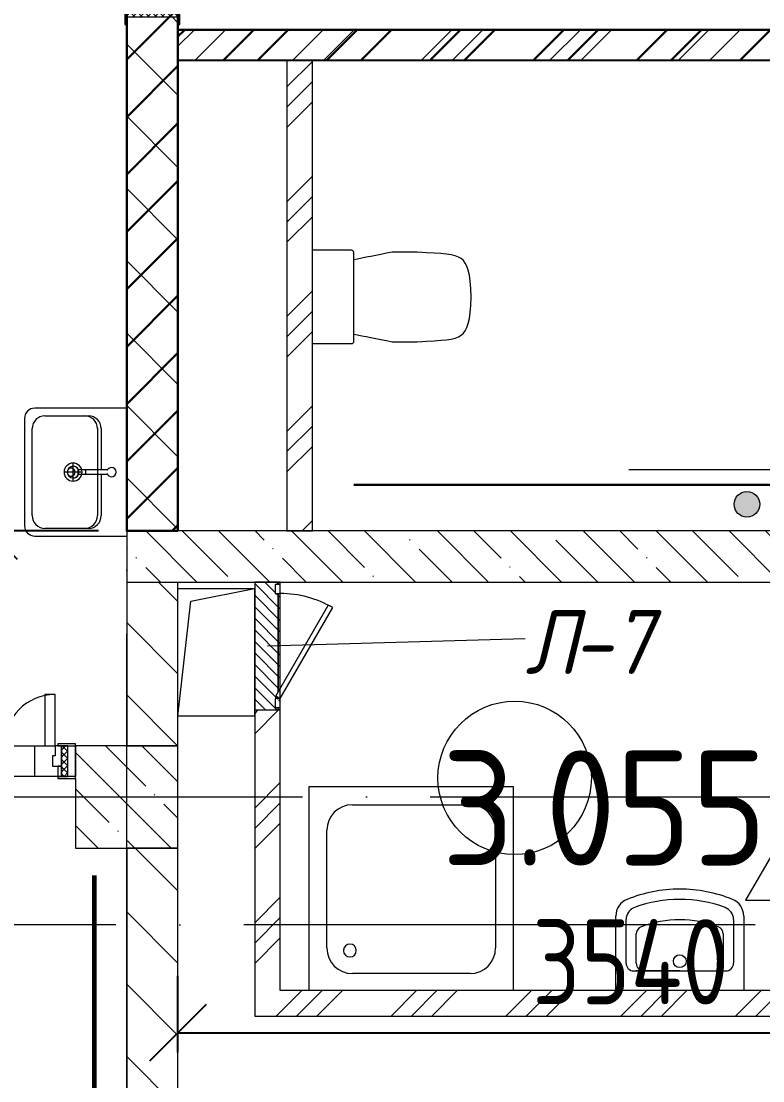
# Model space of a CAD drawing. Header units: millimetres. Extents: x -592259 to 288321, y -552984 to 293768.
# Drawn here: x 164140 to 167040, y -237041 to -232898 of the extents above; entities that cross this region are included whole.
import ezdxf

# ---------------------------------------------------------------- set-up
doc = ezdxf.new("R2010")
doc.units = ezdxf.units.MM
doc.linetypes.add('ADSK_Линия сетки', pattern=[2500, 2000, -250, 0, -250])
doc.layers.get('Defpoints').update_dxf_attribs({"color": 250})
for name, color, linetype, lineweight in [('0.1) Блок 4 вып', 6, 'Continuous', 30), ('0.2) Кирпич', 30, 'Continuous', 30), ('4.2) ЖБ', 6, 'Continuous', 30), ('4.2) Штук 4 вып', 6, 'Continuous', 60), ('A-AREA-____-IDEN', 250, 'Continuous', 9), ('A-DETL-GENF-OTLN', 250, 'Continuous', 5), ('A-DOOR-____-IDEN', 250, 'Continuous', 9), ('A-DOOR-____-MCUT', 250, 'Continuous', 5), ('A-DOOR-____-OTLN', 250, 'Continuous', 5), ('A-DOOR-FRAM-MCUT', 250, 'Continuous', 5), ('A-DOOR-FRAM-OTLN', 250, 'Continuous', 5), ('A-FLOR-____-IDEN', 250, 'Continuous', 9), ('A-FLOR-____-OTLN', 250, 'Continuous', 9), ('A-GENM-____-MCUT', 250, 'Continuous', 25), ('A-GENM-____-OTLN', 250, 'Continuous', 9), ('A-GLAZ-____-OTLN', 250, 'Continuous', 5), ('A-WALL-____-MCUT', 250, 'Continuous', 13), ('A-WALL-____-PATT', 250, 'Continuous', 13), ('G-____-____-TEXT', 250, 'Continuous', 9), ('I-WALL-____-OTLN', 250, 'Continuous', 9), ('P-SANR-FIXT-OTLN', 250, 'Continuous', 9), ('S-COLS-____-MCUT', 250, 'Continuous', 25), ('S-COLS-____-OTLN', 250, 'Continuous', 9), ('S-GRID-____-OTLN', 250, 'Continuous', 9)]:
    doc.layers.add(name, color=color, linetype=linetype, lineweight=lineweight)
doc.styles.add('ISOCPEUR_1', font='isocpeur.ttf', dxfattribs={"width": 0.9, "height": 250})
doc.styles.add('ISOCPEUR_I', font='isocpeui.ttf', dxfattribs={"width": 0.9, "height": 12.5})
doc.styles.get("Standard").update_dxf_attribs({"font": 'ГОСТ тип А.ttf'})
doc.dimstyles.new('А3', dxfattribs={"dimtxt": 333, "dimasz": 222, "dimexe": 222, "dimexo": 111, "dimgap": 111, "dimtad": 1, "dimtoh": 1, "dimdec": 0, "dimrnd": 0.0015, "dimzin": 0, "dimdsep": 46, "dimtxsty": 'Standard', "dimblk": 'OBLIQUE', "dimcen": 0, "dimclrd": 7, "dimclre": 7, "dimclrt": 7, "dimadec": 0, "dimazin": 0, "dimtfac": 1, "dimtdec": 0, "dimtofl": 0, "dimtmove": 0, "dimatfit": 3, "dimfxl": 1, "dimtolj": 1, "dimtzin": 0, "dimarcsym": 0})
pattern_1 = [(45, (28052.9, -258555.93), (-251.4472, 251.4472), []), (45, (28052.9, -258174.93), (-251.4472, 251.4472), [])]
pattern_2 = [(45, (28052.9, -258555.93), (-224.5064, 224.5064), []), (45, (28132.28, -258555.93), (0, 449.0128), []), (45, (27973.53, -258555.93), (0, 449.0128), [])]
pattern_3 = [(135, (28052.9, -258555.93), (-142.5612, -142.5612), []), (135, (28195.47, -258555.93), (-142.5612, -142.5612), [252.016, -50.403, 3.353, -47.05])]

# ---------------------------------------------------------------- blocks, each defined once
blk = doc.blocks.new('Дверь_СКБ_2Ст_Внутренняя1 - Н_ВВ-10_3_2200x2600h_Фрамуга сверху 2-42980832-АР1_Маркировочный план 3 этажа секция 2_3')
at = {"layer": 'A-DOOR-____-OTLN'}
h = blk.add_hatch(dxfattribs=at)
h.set_pattern_fill('FP_12', color=256, style=0, pattern_type=2)
h.set_pattern_definition([(135, (1201.41, 164.685), (-14.1421, -14.1421), []), (225, (1201.41, 164.685), (14.1421, -14.1421), [])])
h.paths.add_polyline_path([(1112.5, 20), (1112.5, 100), (1087.5, 100), (1087.5, -100), (1112.5, -100), (1112.5, -20)])
at = {"layer": 'A-DOOR-FRAM-OTLN'}
h = blk.add_hatch(dxfattribs=at)
h.set_pattern_fill('FP_13', color=256, style=0, pattern_type=2)
h.set_pattern_definition([(45, (-921.384, 164.685), (-14.1421, 14.1421), []), (135, (-921.384, 164.685), (-14.1421, -14.1421), [])])
h.paths.add_polyline_path([(-1062.5, -20), (-1062.5, 100), (-1087.5, 100), (-1087.5, -100), (-1062.5, -100)])
at = {"layer": 'A-DOOR-____-MCUT'}
for p, q in [((-937.5, 1050), (-937.5, 100)), ((-897.5, 1050), (-937.5, 1050)), ((-897.5, 100), (-897.5, 1050)), ((962.5, 1050), (922.5, 1050)), ((922.5, 1050), (922.5, 100)), ((962.5, 100), (962.5, 1050)), ((-937.5, 100), (-897.5, 100)), ((922.5, 100), (962.5, 100))]:
    blk.add_line(p, q, dxfattribs=at)
at = {"layer": 'A-DOOR-____-OTLN'}
for centre, start, end in [((-937.5, 100), 0, 90), ((962.5, 100), 90, 180)]:
    blk.add_arc(centre, 950, start, end, dxfattribs=at)
at = {"layer": 'A-DOOR-FRAM-MCUT'}
for p, q in [((-1047.5, 108), (-1117.5, 108)), ((-1117.5, 108), (-1117.5, 100)), ((-1117.5, 100), (-1047.5, 100)), ((-1062.5, 100), (-1087.5, 100)), ((-1087.5, 100), (-1087.5, -100)), ((-937.5, 100), (-1062.5, 100)), ((-1062.5, 100), (-1062.5, 20)), ((-1062.5, -100), (-1062.5, 100)), ((-1047.5, 100), (-1062.5, 100)), ((-1062.5, 100), (-1062.5, 99)), ((-1062.5, 99), (-1047.5, 99)), ((-1047.5, 100), (-1047.5, 108)), ((-1047.5, 99), (-1047.5, 100)), ((-937.5, 60), (-937.5, 100)), ((962.5, 100), (962.5, 60)), ((1087.5, 100), (962.5, 100)), ((1142.5, 108), (1072.5, 108)), ((1072.5, 108), (1072.5, 100)), ((1087.5, 100), (1072.5, 100)), ((1072.5, 100), (1072.5, 99)), ((1072.5, 100), (1142.5, 100)), ((1072.5, 99), (1087.5, 99)), ((1087.5, 20), (1087.5, 100)), ((1112.5, 100), (1087.5, 100)), ((1087.5, 100), (1087.5, -100)), ((1087.5, 99), (1087.5, 100)), ((1112.5, -100), (1112.5, 100)), ((1142.5, 100), (1142.5, 108)), ((-927.5, 60), (-937.5, 60)), ((-927.5, 20), (-927.5, 60)), ((962.5, 60), (952.5, 60)), ((952.5, 60), (952.5, 20)), ((-1062.5, 20), (-927.5, 20)), ((-1047.5, 20), (-1062.5, 20)), ((-1062.5, 20), (-1062.5, -100)), ((-1047.5, -100), (-1047.5, 20)), ((952.5, 20), (1087.5, 20)), ((1087.5, 20), (1072.5, 20)), ((1072.5, 20), (1072.5, -100)), ((1087.5, -100), (1087.5, 20)), ((-1047.5, -100), (-1117.5, -100)), ((-1117.5, -100), (-1117.5, -108)), ((-1117.5, -108), (-1047.5, -108)), ((-1087.5, -100), (-1062.5, -100)), ((-1062.5, -100), (-1047.5, -100)), ((-1047.5, -108), (-1047.5, -100)), ((1072.5, -100), (1087.5, -100)), ((1142.5, -100), (1072.5, -100)), ((1072.5, -100), (1072.5, -108)), ((1072.5, -108), (1142.5, -108)), ((1087.5, -100), (1112.5, -100)), ((1142.5, -108), (1142.5, -100))]:
    blk.add_line(p, q, dxfattribs=at)
blk = doc.blocks.new('SND_Aquanet_Душевой поддон_HX108_Квадратный_С опорами_Сантехкомплект__$ - 800х800-18975619-АР1_Маркировочный план 3 этажа секция 2_3')
at = {"layer": 'P-SANR-FIXT-OTLN', "lineweight": 5}
for p, q in [((400, 400), (-396.7, 400)), ((400, -400), (400, 400)), ((-230, 330), (230, 330)), ((-330, -230), (-330, 230)), ((330, 230), (330, -230)), ((230, -330), (-230, -330)), ((-396.7, -400), (400, -400))]:
    blk.add_line(p, q, dxfattribs=at)
for centre, radius, start, end in [((-230, 230), 100, 90, 180), ((230, 230), 100, 0, 90), ((-240, 240), 25, 90, 270), ((-240, 240), 25, 270, 90), ((-230, -230), 100, 180, 270), ((230, -230), 100, 270, 0)]:
    blk.add_arc(centre, radius, start, end, dxfattribs=at)
blk = doc.blocks.new('SND_2D_Раковина - 500x400-25980301-АР1_Маркировочный план 3 этажа секция 2_3')
at = {"layer": 'P-SANR-FIXT-OTLN', "lineweight": 5}
for p, q in [((-250, -176.7), (-250, 114.9)), ((-250, -176.7), (-250, 114.9)), ((-250, -176.7), (-250, 114.9)), ((-210, -70), (-210, 101.2)), ((210, 101.2), (210, -70)), ((250, 114.9), (250, -176.7)), ((250, 114.9), (250, -176.7)), ((250, 114.9), (250, -176.7)), ((-170, -70), (-170, 44.6)), ((170, 44.6), (170, -70)), ((-180, -100), (-160, -100)), ((0, -100), (-170, -100)), ((-140, -100), (140, -100)), ((140, -100), (180, -100))]:
    blk.add_line(p, q, dxfattribs=at)
blk.add_circle((0, -61.8), 25, dxfattribs=at)
for centre, radius, start, end in [((0, -328.6), 548.6, 90, 112.0913), ((0, -328.6), 548.6, 90, 112.0913), ((0, -328.6), 548.6, 90, 112.0913), ((0, -328.6), 548.6, 67.9087, 90), ((0, -328.6), 548.6, 67.9087, 90), ((0, -328.6), 548.6, 67.9087, 90), ((-180, 114.9), 70, 112.0913, 180), ((-180, 114.9), 70, 112.0913, 180), ((-180, 114.9), 70, 112.0913, 180), ((0, -328.6), 508.6, 90, 110.4185), ((0, -328.6), 508.6, 69.5815, 90), ((180, 114.9), 70, 0, 67.9087), ((180, 114.9), 70, 0, 67.9087), ((180, 114.9), 70, 0, 67.9087), ((-160, 101.2), 50, 110.4185, 180), ((160, 101.2), 50, 360, 69.5815), ((0, -328.6), 428.6, 90, 110.5616), ((0, -328.6), 428.6, 69.4384, 90), ((-140, 44.6), 30, 110.5616, 180), ((140, 44.6), 30, 0, 69.4384), ((-180, -70), 30, 180, 270), ((-140, -70), 30, 180, 270), ((140, -70), 30, 270, 0), ((180, -70), 30, 270, 0)]:
    blk.add_arc(centre, radius, start, end, dxfattribs=at)
blk = doc.blocks.new('SND_Унитаз_Santek_HEO - Santek HEO_ 365х635х785_ выпуск-прямой_ PN4_5_ Х-резьба НР DN15_ К-гл_кон_ П DN100-V31-АР1_Маркировочный план 3 этажа секция 2_3')
at = {"layer": 'P-SANR-FIXT-OTLN', "lineweight": 5}
for p, q in [((-182.5, -14), (-182.5, -165.8)), ((182.5, -165.8), (182.5, -14)), ((-172.5, -175.8), (172.5, -175.8)), ((-175, -325.6), (-175, -423.4)), ((175, -423.4), (175, -325.6))]:
    blk.add_line(p, q, dxfattribs=at)
for centre, start, end in [((-172.5, -165.8), 180, 270), ((-172.5, -165.8), 180, 255), ((172.5, -165.8), 270, 360), ((172.5, -165.8), 285, 360)]:
    blk.add_arc(centre, 10, start, end, dxfattribs=at)
for points in [[(-145, -174.9), (-153.6, -214.5), (-163, -263.9), (-175, -325.6)], [(175, -325.6), (163, -263.9), (153.6, -214.5), (145, -174.9)]]:
    blk.add_open_spline(points, degree=3, dxfattribs=at)
for points, knots in [([(-175, -423.4), (-169.2, -526.5), (-168.1, -609.5), (-96, -631.3), (0, -634.5)], [0, 0, 0, 0, 0.2757876, 0.5440111, 0.5440111, 0.5440111, 0.5440111]), ([(0, -634.5), (96, -631.3), (168.1, -609.5), (169.2, -526.5), (175, -423.4)], [0, 0, 0, 0, 0.2682234, 0.5440111, 0.5440111, 0.5440111, 0.5440111])]:
    blk.add_open_spline(points, degree=3, knots=knots, dxfattribs=at)
blk = doc.blocks.new('Дверь_СКБ_2Ст_Внутренняя - Д-36п_Д_Дв_1200x2100_Тех_ пом_ 2-42620641-АР1_Маркировочный план 3 этажа секция 2_3')
at = {"layer": 'A-DOOR-____-OTLN'}
h = blk.add_hatch(dxfattribs=at)
h.set_pattern_fill('FP_44', color=256, style=0, pattern_type=2)
h.set_pattern_definition([(135, (1701.41, 124.685), (-14.14214, -14.14214), []), (225, (1701.41, 124.685), (14.14214, -14.14214), [])])
h.paths.add_polyline_path([(612.5, -60), (612.5, 60), (587.5, 60), (587.5, -60)])
at = {"layer": 'A-DOOR-FRAM-OTLN'}
h = blk.add_hatch(dxfattribs=at)
h.set_pattern_fill('FP_45', color=256, style=0, pattern_type=2)
h.set_pattern_definition([(45, (-421.384, 124.685), (-14.1421, 14.1421), []), (135, (-421.384, 124.685), (-14.1421, -14.1421), [])])
h.paths.add_polyline_path([(-587.5, -60), (-562.5, -60), (-562.5, 60), (-587.5, 60), (-587.5, -56.6)])
at = {"layer": 'A-DOOR-____-MCUT'}
for p, q in [((-537.5, 960), (-537.5, 60)), ((-497.5, 960), (-537.5, 960)), ((-497.5, 60), (-497.5, 960)), ((562.5, 260), (522.5, 260)), ((522.5, 260), (522.5, 60)), ((562.5, 60), (562.5, 260)), ((-537.5, 60), (-497.5, 60)), ((522.5, 60), (562.5, 60))]:
    blk.add_line(p, q, dxfattribs=at)
at = {"layer": 'A-DOOR-____-OTLN'}
for centre, radius, start, end in [((-537.5, 60), 900, 0, 90), ((562.5, 60), 200, 90, 180)]:
    blk.add_arc(centre, radius, start, end, dxfattribs=at)
at = {"layer": 'A-DOOR-FRAM-MCUT'}
for p, q in [((-547.5, 68), (-617.5, 68)), ((-617.5, 68), (-617.5, 60)), ((-617.5, 60), (-547.5, 60)), ((-562.5, 60), (-587.5, 60)), ((-587.5, 60), (-587.5, -60)), ((-537.5, 60), (-562.5, 60)), ((-562.5, 60), (-562.5, -20)), ((-562.5, -60), (-562.5, 60)), ((-547.5, 60), (-562.5, 60)), ((-562.5, 60), (-562.5, 59)), ((-562.5, 59), (-547.5, 59)), ((-547.5, 60), (-547.5, 68)), ((-547.5, 59), (-547.5, 60)), ((-537.5, 20), (-537.5, 60)), ((562.5, 60), (562.5, 20)), ((587.5, 60), (562.5, 60)), ((642.5, 68), (572.5, 68)), ((572.5, 68), (572.5, 60)), ((587.5, 60), (572.5, 60)), ((572.5, 60), (572.5, 59)), ((572.5, 60), (642.5, 60)), ((572.5, 59), (587.5, 59)), ((587.5, -20), (587.5, 60)), ((612.5, 60), (587.5, 60)), ((587.5, 60), (587.5, -60)), ((587.5, 59), (587.5, 60)), ((612.5, -60), (612.5, 60)), ((642.5, 60), (642.5, 68)), ((-527.5, 20), (-537.5, 20)), ((-527.5, -20), (-527.5, 20)), ((562.5, 20), (552.5, 20)), ((552.5, 20), (552.5, -20)), ((-562.5, -20), (-527.5, -20)), ((-547.5, -20), (-562.5, -20)), ((-562.5, -20), (-562.5, -60)), ((-547.5, -60), (-547.5, -20)), ((552.5, -20), (587.5, -20)), ((587.5, -20), (572.5, -20)), ((572.5, -20), (572.5, -60)), ((587.5, -60), (587.5, -20)), ((-547.5, -60), (-617.5, -60)), ((-617.5, -60), (-617.5, -68)), ((-617.5, -68), (-547.5, -68)), ((-587.5, -60), (-562.5, -60)), ((-562.5, -60), (-547.5, -60)), ((-547.5, -68), (-547.5, -60)), ((572.5, -60), (587.5, -60)), ((642.5, -60), (572.5, -60)), ((572.5, -60), (572.5, -68)), ((572.5, -68), (642.5, -68)), ((587.5, -60), (612.5, -60)), ((642.5, -68), (642.5, -60))]:
    blk.add_line(p, q, dxfattribs=at)
blk = doc.blocks.new('Раковина_АИ_3D_Рен_МГН_Santek Neo 50 - Раковина 500x400x170-V68-АР1_Маркировочный план 3 этажа секция 2_3')
at = {"layer": 'P-SANR-FIXT-OTLN', "lineweight": 5}
for p, q in [((-250, 25), (-250, -335)), ((250, -335), (250, 25)), ((-170, -75), (-10, -75)), ((-10, -167), (-10, -49.9)), ((10, -50), (10, -167)), ((10, -75), (170, -75)), ((-170, -89.7), (170, -89.7)), ((-220, -295), (-220, -125)), ((-220, -295), (-220, -139.7)), ((-5.9, -137), (-7, -137)), ((-7, -137), (-7, -137)), ((-5.9, -137), (5.9, -137)), ((0, -150), (0, -220)), ((7, -137), (5.9, -137)), ((7, -137), (7, -137)), ((220, -125), (220, -295)), ((220, -139.7), (220, -295)), ((35, -185), (-35, -185)), ((-10, -167), (10, -167)), ((170, -345), (-170, -345)), ((170, -345), (-170, -345)), ((-210, -375), (210, -375))]:
    blk.add_line(p, q, dxfattribs=at)
for centre, radius, start, end in [((0, -35), 18, 360, 180), ((0, -35), 18, 180, 250.809), ((0, -35), 18, 289.191, 360), ((-170, -125), 50, 90, 180), ((0, -35), 18, 295.1932, 300), ((0, -35), 18, 309.9994, 315), ((0, -35), 18, 324.9997, 330), ((170, -125), 50, 0, 90), ((-170, -139.7), 50, 90, 180), ((170, -139.7), 50, 0, 90), ((0, -185), 35, 0, 180), ((0, -185), 35, 106.6727, 180), ((0, -185), 23, 360, 180), ((0, -185), 23, 115.3299, 180), ((0, -185), 23, 360, 64.6701), ((0, -185), 35, 0, 73.3273), ((0, -185), 35, 180, 0), ((0, -185), 35, 180, 360), ((0, -185), 23, 180, 360), ((0, -185), 23, 180, 360), ((-170, -295), 50, 180, 270), ((-170, -295), 50, 180, 270), ((170, -295), 50, 270, 0), ((170, -295), 50, 270, 0), ((-210, -335), 40, 180, 270), ((210, -335), 40, 270, 0)]:
    blk.add_arc(centre, radius, start, end, dxfattribs=at)
for points in [[(-6.2, -51.9), (-6.1, -51.9), (-6, -52), (-5.9, -52)], [(5.9, -52), (6, -52), (6.1, -51.9), (6.2, -51.9)]]:
    blk.add_open_spline(points, degree=3, dxfattribs=at)
blk = doc.blocks.new('Сифон Orio для МГН - Сифон бутылочный-18345292-АР1_Маркировочный план 3 этажа секция 2_3')
at = {"layer": 'P-SANR-FIXT-OTLN', "lineweight": 5}
for start, end in [(90, 233.7432), (165, 233.7432), (165, 233.7432), (165, 180), (105, 135), (105, 135), (306.2568, 90), (345, 75), (345, 75), (45, 75), (345, 15), (195, 233.7432), (306.2568, 315), (306.2568, 315), (306.2568, 315)]:
    blk.add_arc((0, 0), 16, start, end, dxfattribs=at)
blk = doc.blocks.new('_Wn_-As_OpeningMEP_floor__Rectangular - _Wn_-As_OpeningMEP_floor__Rectangular-39869585-АР1_Маркировочный план 3 этажа секция 2_3')
at = {"layer": 'A-DETL-GENF-OTLN', "lineweight": 5}
for p, q in [((-100, 250), (150, 300)), ((-150, -199.8), (-100, 250))]:
    blk.add_line(p, q, dxfattribs=at)
blk = doc.blocks.new('АР_Люк - ЛРС_ВК_500х400_наружный_NCS S 1000-N-V205-АР1_Маркировочный план 3 этажа секция 2_3')
at = {"layer": 'A-DOOR-____-OTLN'}
h = blk.add_hatch(dxfattribs=at)
h.set_pattern_fill('FP_144', color=256, style=0, pattern_type=2)
h.set_pattern_definition([(45, (125, 0), (-22.6274, 22.6274), [])])
h.paths.add_polyline_path([(375, -50), (375, 50), (330, 50), (320, 32.7), (290, 50), (-80, 50), (-80, 30), (-115, 30), (-115, 50), (-125, 50), (-125, -50), (207.3, -50)])
h.paths.add_polyline_path([(340, 43), (330, 41), (330, 43)])
h.paths.add_polyline_path([(365, 48), (365, 43), (340, 43)])
h.paths.add_polyline_path([(365, 30), (330, 30), (330, 40), (365, 40), (365, 32.7)])
at = {"layer": 'A-DETL-GENF-OTLN', "lineweight": 5}
for p, q in [((375, 50), (-125, 50)), ((-125, 50), (-125, -50)), ((375, -50), (375, 50)), ((-125, -50), (375, -50))]:
    blk.add_line(p, q, dxfattribs=at)
at = {"layer": 'A-DOOR-____-MCUT', "lineweight": 5}
for p, q in [((-25.1, 255), (-35.1, 237.7)), ((330, 50), (-25.1, 255)), ((-35.1, 237.7), (320, 32.7)), ((-80, 50), (-115, 50)), ((-115, 50), (-115, 30)), ((-80, 30), (-80, 50)), ((320, 32.7), (330, 50)), ((365, 50), (330, 50)), ((330, 50), (330, 30)), ((365, 30), (365, 50)), ((-115, 30), (-80, 30)), ((330, 30), (365, 30))]:
    blk.add_line(p, q, dxfattribs=at)
blk.add_arc((330, 50), 410, 150, 180, dxfattribs=at)
at = {"layer": 'A-DOOR-____-OTLN'}
blk.add_line((330, 50), (-25.1, 255), dxfattribs=at)
blk = doc.blocks.new('ASML_АР_Отделка Люка - ВО Отделка люков_Грунтовка 0_Шпатлевка 0_Окраска 0_0-42722003-АР1_Маркировочный план 3 этажа секция 2_3')
at = {"layer": 'A-GENM-____-MCUT', "lineweight": 5}
for p, q in [((-240, 3), (-250, 3)), ((-250, 3), (-250, 0)), ((177.1, 3), (-205, 3)), ((205, 3), (201, 3)), ((250, 3), (240, 3)), ((250, 0), (250, 3)), ((-250, 0), (-240, 0)), ((-205, 0), (182.3, 0)), ((199.2, 0), (205, 0)), ((240, 0), (250, 0))]:
    blk.add_line(p, q, dxfattribs=at)
blk = doc.blocks.new('AAR_СКБ_Марка_Помещения_мал - Номер-28977439-АР1_Маркировочный план 3 этажа секция 2_3')
at = {"layer": 'A-AREA-____-IDEN'}
blk.add_circle((-0.028, 0), 3, dxfattribs=at)
blk = doc.blocks.new('AAR_СКБ_Марка_Перекрытия - Марка пола-17325028-АР1_Маркировочный план 3 этажа секция 2_3')
at = {"layer": 'A-FLOR-____-IDEN'}
for p, q in [((0, 6.932), (-4.002, 0)), ((0, 6.932), (4.002, 0)), ((-4.002, 0), (4.002, 0))]:
    blk.add_line(p, q, dxfattribs=at)
blk = doc.blocks.new('_Oblique')
at = {"color": 0, "linetype": 'ByBlock', "lineweight": -2}
blk.add_line((-0.5, -0.5), (0.5, 0.5), dxfattribs=at)
blk = doc.blocks.new('*D5456')
at = {"color": 7, "lineweight": -2, "transparency": 16777216}
for p, q in [((164752.9, -232820.1), (164752.9, -232320.1)), ((168302.9, -232819.8), (168302.9, -232319.8)), ((164752.9, -232542.1), (168302.9, -232541.8))]:
    blk.add_line(p, q, dxfattribs=at)
at = {"layer": 'Defpoints', "color": 0, "transparency": 16777216}
for p in [(168302.9, -232541.8), (164752.9, -232931.1), (168302.9, -232930.8)]:
    blk.add_point(p, dxfattribs=at)
at = {"color": 7, "lineweight": -2, "transparency": 16777216, "xscale": 222, "yscale": 222, "zscale": 222}
for p, rotation in [((164752.9, -232542.1), 180.0051588255423), ((168302.9, -232541.8), 0.005158825542255155)]:
    blk.add_blockref('_Oblique', p, dxfattribs=dict(at, rotation=rotation))
at = {"color": 7, "transparency": 16777216, "insert": (166527.8, -232264.4), "char_height": 333, "attachment_point": 5, "rotation": 0.0052}
blk.add_mtext('\\A1;3550', dxfattribs=at)
blk = doc.blocks.new('*D5457')
at = {"color": 7, "lineweight": -2, "transparency": 16777216}
for p, q in [((164752.9, -236930.8), (164752.9, -236631.3)), ((168293.1, -236930.6), (168293, -236631.2)), ((164752.9, -236853.3), (168293, -236853.2))]:
    blk.add_line(p, q, dxfattribs=at)
at = {"layer": 'Defpoints', "color": 0, "transparency": 16777216}
for p in [(168293, -236853.2), (164752.9, -237041.8), (168293.1, -237041.6)]:
    blk.add_point(p, dxfattribs=at)
at = {"color": 7, "lineweight": -2, "transparency": 16777216, "xscale": 222, "yscale": 222, "zscale": 222}
for p, rotation in [((164752.9, -236853.3), 180.0025794127736), ((168293, -236853.2), 0.002579412773576604)]:
    blk.add_blockref('_Oblique', p, dxfattribs=dict(at, rotation=rotation))
at = {"color": 7, "transparency": 16777216, "insert": (166523, -236575.8), "char_height": 333, "attachment_point": 5, "rotation": 0.0026}
blk.add_mtext('\\A1;3540', dxfattribs=at)
blk = doc.blocks.new('*D6609')
at = {"layer": '0.1) Блок 4 вып', "color": 7, "lineweight": -2, "transparency": 16777216}
for p, q in [((164441.9, -230430.9), (163791.5, -230430.9)), ((164013.5, -234890.9), (164013.5, -230430.9)), ((164441.9, -234890.9), (163791.5, -234890.9))]:
    blk.add_line(p, q, dxfattribs=at)
at = {"layer": 'Defpoints', "color": 0, "transparency": 16777216}
for p in [(164013.5, -230430.9), (164552.9, -230430.9), (164552.9, -234890.9)]:
    blk.add_point(p, dxfattribs=at)
at = {"layer": '0.1) Блок 4 вып', "color": 7, "lineweight": -2, "transparency": 16777216, "xscale": 222, "yscale": 222, "zscale": 222}
for p, rotation in [((164013.5, -230430.9), 90), ((164013.5, -234890.9), 270)]:
    blk.add_blockref('_Oblique', p, dxfattribs=dict(at, rotation=rotation))
at = {"layer": '0.1) Блок 4 вып', "color": 7, "transparency": 16777216, "insert": (163736, -232660.9), "char_height": 333, "attachment_point": 5, "rotation": 90}
blk.add_mtext('\\A1;4460', dxfattribs=at)

msp = doc.modelspace()

# ---------------------------------------------------------------- hatches: boundary and pattern name
at = {"layer": '0.1) Блок 4 вып'}
h = msp.add_hatch(dxfattribs=at)
h.set_pattern_fill('ANSI31', color=256, scale=50)
h.paths.add_polyline_path([(164752.9057, -234890.9286), (164552.9057, -234890.9286), (164552.9057, -230430.9286), (164752.9057, -230430.9286)])
at = {"layer": '0.2) Кирпич'}
h = msp.add_hatch(dxfattribs=at)
h.set_pattern_fill('ANSI32', color=256, scale=30)
h.set_pattern_definition([(45, (0, 4110.83), (-202.05576, 202.05576), []), (45, (134.7, 4110.83), (-202.05576, 202.05576), [])])
h.paths.add_polyline_path([(164752.9057, -232931.0884), (164752.9057, -233050.929), (168293.0562, -233050.6103), (168293.0562, -232930.7696)])
at = {"layer": 'A-WALL-____-PATT', "lineweight": 15}
h = msp.add_hatch(dxfattribs=at)
h.set_pattern_fill('FP_1', color=256, style=0, pattern_type=2)
h.set_pattern_definition([(135, (28052.9, -258555.93), (-141.42136, -141.42136), [])])
h.paths.add_polyline_path([(164728.2838, -239730.9286), (164752.9057, -239730.9286), (164752.8838, -239530.9292), (164552.9057, -239530.9292), (164552.9057, -239730.9286)])
h.paths.add_polyline_path([(164552.9057, -239130.928), (164752.9056, -239130.928), (164752.8838, -236130.9292), (164552.9057, -236130.9292), (164552.9057, -237713.7219)])
h.paths.add_polyline_path([(164752.9057, -235730.9292), (164752.8838, -235090.9286), (164552.9057, -235090.9286), (164552.9057, -235730.9292), (164752.8838, -235730.9292)])
h.paths.add_polyline_path([(164552.9057, -234890.9286), (164752.9057, -234890.9286), (164752.8838, -232880.9286), (164552.9057, -232880.9286), (164552.9057, -234641.3808)])
h.paths.add_polyline_path([(164728.2838, -230680.9286), (164752.9057, -230680.9286), (164752.8838, -230430.9297), (164552.906, -230430.9286), (164552.9057, -230680.9286), (164632.9057, -230680.9286)])
h = msp.add_hatch(dxfattribs=at)
h.set_pattern_fill('FP_2', color=256, style=0, pattern_type=2)
h.set_pattern_definition(pattern_1)
h.paths.add_polyline_path([(168281.3455, -233050.929), (168302.9057, -233050.929), (168302.9057, -232930.929), (164752.9057, -232930.929), (164752.9057, -233050.929), (168272.8838, -233050.929)])
h = msp.add_hatch(dxfattribs=at)
h.set_pattern_fill('FP_11', color=256, style=0, pattern_type=2)
h.set_pattern_definition(pattern_2)
h.paths.add_polyline_path([(165179.0766, -234890.9286), (165279.0766, -234890.9286), (165279.0766, -233050.929), (165179.0766, -233050.929), (165179.0766, -234664.0515)])
h = msp.add_hatch(dxfattribs=at)
h.set_pattern_fill('FP_19', color=256, style=0, pattern_type=2)
h.set_pattern_definition(pattern_3)
h.paths.add_polyline_path([(166079.8867, -235090.9286), (168302.8838, -235090.9286), (168302.8838, -234890.9286), (164552.8838, -234890.9286), (164552.9057, -235090.9286), (165279.0766, -235090.9286)])
h = msp.add_hatch(dxfattribs=at)
h.set_pattern_fill('FP_11', color=256, style=0, pattern_type=2)
h.set_pattern_definition(pattern_2)
h.paths.add_polyline_path([(165153.0766, -236788.4804), (165153.0766, -235590.9286), (165053.0766, -235590.9286), (165053.0766, -236788.4804)])
h = msp.add_hatch(dxfattribs=at)
h.set_pattern_fill('FP_2', color=256, style=0, pattern_type=2)
h.set_pattern_definition(pattern_1)
h.paths.add_polyline_path([(160967.4549, -235850.9286), (163122.8838, -235850.9286), (163122.8838, -235730.9286), (160752.8838, -235730.9286), (160752.8838, -235850.9286), (160941.2454, -235850.9286)])
h.paths.add_polyline_path([(164352.8838, -235850.9286), (164352.8838, -235730.9292), (164322.8838, -235730.9292), (164322.8838, -235850.9286)])
h = msp.add_hatch(dxfattribs=at)
h.set_pattern_fill('FP_11', color=256, style=0, pattern_type=2)
h.set_pattern_definition(pattern_2)
h.paths.add_polyline_path([(167431.4897, -236788.4804), (168302.8838, -236788.4804), (168302.1469, -236688.4804), (165153.0766, -236688.4804), (165153.0766, -236788.4804), (166079.8867, -236788.4804)])
at = {"layer": 'G-____-____-TEXT'}
h = msp.add_hatch(color=130, dxfattribs=at)
edge = h.paths.add_edge_path()
edge.add_arc((166977.4878, -234786.8795), 50, 0, 360)
at = {"layer": 'S-COLS-____-OTLN', "lineweight": 5}
h = msp.add_hatch(dxfattribs=at)
h.set_pattern_fill('FP_19', color=256, style=0, pattern_type=2)
h.set_pattern_definition(pattern_3)
h.paths.add_polyline_path([(164352.8838, -236130.9292), (164752.8838, -236130.9292), (164752.8838, -235730.9292), (164352.8838, -235730.9292), (164352.8838, -235858.9286)])

# ---------------------------------------------------------------- linework, layer by layer
at = {"layer": '0.1) Блок 4 вып'}
msp.add_lwpolyline([(164752.9057, -234890.9286), (164552.9057, -234890.9286), (164552.9057, -230430.9286), (164752.9057, -230430.9286)], close=True, dxfattribs=at)
at = {"layer": '0.2) Кирпич'}
msp.add_lwpolyline([(164752.9057, -232931.0884), (164752.9057, -233050.929), (168293.0562, -233050.6103), (168293.0562, -232930.7696)], close=True, dxfattribs=at)
at = {"layer": '4.2) ЖБ'}
msp.add_line((168139.0591, -234711.0036), (165440.9515, -234711.0036), dxfattribs=at)
at = {"layer": '4.2) Штук 4 вып'}
msp.add_lwpolyline([(160664.6747, -236269.2225), (160664.6747, -239046.6763), (164426.223, -239046.6763), (164426.223, -236238.6392)], dxfattribs=at)
at = {"layer": 'A-DOOR-____-IDEN'}
msp.add_line((165103.0766, -235340.9286), (166110.7192, -235311.4051), dxfattribs=at)
at = {"layer": 'A-FLOR-____-OTLN', "lineweight": 5}
for p, q in [((166516.0341, -234650.9286), (167285.0766, -234650.9286)), ((164752.9057, -235115.9286), (165052.8838, -235115.9286)), ((165052.8838, -235115.9286), (165052.8838, -235615.9286)), ((165052.8838, -235615.9286), (164752.9057, -235615.9286)), ((163212.8838, -235730.9286), (164232.8838, -235730.9286)), ((164192.9057, -235850.9286), (164192.9057, -235730.9286)), ((164282.8838, -235850.9286), (164192.9057, -235850.9286))]:
    msp.add_line(p, q, dxfattribs=at)
at = {"layer": 'A-WALL-____-MCUT', "color": 7, "lineweight": 15}
for p, q in [((164552.9057, -232910.9286), (164552.9057, -234890.9286)), ((164752.9057, -232930.929), (164752.9057, -232910.9286)), ((168502.9057, -232930.929), (164752.9057, -232930.929)), ((164752.9057, -233050.929), (168302.9057, -233050.929)), ((164752.9057, -234890.9286), (164752.9057, -233050.929)), ((165279.0766, -233050.9286), (165179.0766, -233050.9286)), ((165179.0766, -233050.9286), (165179.0766, -234890.9286)), ((165279.0766, -234890.9286), (165279.0766, -233050.9286)), ((165179.0766, -234890.9286), (165279.0766, -234890.9286)), ((164552.9057, -235090.9286), (164552.9057, -235730.9292)), ((164752.9057, -235730.9292), (164752.9057, -235090.9286)), ((165053.0766, -235090.9286), (165053.0766, -236788.4804)), ((165143.0766, -235090.9286), (165053.0766, -235090.9286)), ((165153.0766, -235090.9286), (165146.0766, -235090.9286)), ((165153.0766, -235100.9286), (165153.0766, -235090.9286)), ((165153.0766, -235505.9286), (165153.0766, -235135.9286)), ((165153.0766, -236688.4804), (165153.0766, -235580.9286)), ((164552.9057, -236130.9292), (164552.9057, -239130.9292)), ((164752.9057, -239130.9292), (164752.9057, -236130.9292)), ((168302.8838, -236688.4804), (165153.0766, -236688.4804)), ((165053.0766, -236788.4804), (168302.8838, -236788.4804))]:
    msp.add_line(p, q, dxfattribs=at)
at = {"layer": 'A-WALL-____-MCUT', "lineweight": 15}
for p, q in [((164752.9057, -232930.929), (164752.9057, -233050.929)), ((164352.8838, -235850.9286), (164352.8838, -235730.9286)), ((164552.9057, -235730.9292), (164752.9057, -235730.9292)), ((164752.9057, -236130.9292), (164552.9057, -236130.9292))]:
    msp.add_line(p, q, dxfattribs=at)
at = {"layer": 'A-WALL-____-MCUT', "color": 250, "lineweight": 15}
for p, q in [((164552.8838, -234890.9286), (164552.8838, -235090.9286)), ((168302.9057, -234890.9286), (164552.8838, -234890.9286)), ((164552.9067, -234890.9286), (164552.9067, -235090.9286)), ((164552.8838, -235090.9286), (165143.0766, -235090.9286)), ((165146.0766, -235090.9286), (168302.9057, -235090.9286))]:
    msp.add_line(p, q, dxfattribs=at)
at = {"layer": 'G-____-____-TEXT', "color": 130}
msp.add_circle((166977.4878, -234786.8795), 50, dxfattribs=at)
at = {"layer": 'I-WALL-____-OTLN', "lineweight": 15}
msp.add_line((164192.9057, -235850.9286), (163242.9057, -235850.9286), dxfattribs=at)
at = {"layer": 'S-COLS-____-MCUT', "lineweight": 5}
for p, q in [((164552.9057, -235730.9292), (164352.8838, -235730.9292)), ((164752.8838, -236130.9292), (164752.8838, -235730.9292)), ((164352.8838, -235858.9286), (164352.8838, -236130.9292)), ((164352.8838, -236130.9292), (164552.9057, -236130.9292))]:
    msp.add_line(p, q, dxfattribs=at)
at = {"layer": 'S-COLS-____-OTLN', "lineweight": 5}
for p, q in [((164352.8838, -235730.9292), (164352.8838, -235850.9286)), ((164752.8838, -235730.9292), (164552.9057, -235730.9292)), ((164552.9057, -236130.9292), (164752.8838, -236130.9292))]:
    msp.add_line(p, q, dxfattribs=at)
at = {"layer": 'S-GRID-____-OTLN', "linetype": 'ADSK_Линия сетки'}
for p, q in [((164552.9057, -262294.7685), (164552.9057, -197353.9241)), ((93236.8325, -235930.9286), (181748.3453, -235930.9286)), ((184510.8783, -236430.9286), (127372.9057, -236430.9286))]:
    msp.add_line(p, q, dxfattribs=at)

# ---------------------------------------------------------------- block references
at = {"layer": 'A-AREA-____-IDEN', "xscale": 99.99999999999993, "yscale": 99.99999999999993, "zscale": 99.99999999999993}
msp.add_blockref('AAR_СКБ_Марка_Помещения_мал - Номер-28977439-АР1_Маркировочный план 3 этажа секция 2_3', (166072.1159, -235856.8527), dxfattribs=at)
at = {"layer": 'A-DOOR-____-OTLN'}
for name, p, rotation in [('Дверь_СКБ_2Ст_Внутренняя1 - Н_ВВ-10_3_2200x2600h_Фрамуга сверху 2-42980832-АР1_Маркировочный план 3 этажа секция 2_3', (164652.9057, -231768.4286), 270), ('АР_Люк - ЛРС_ВК_500х400_наружный_NCS S 1000-N-V205-АР1_Маркировочный план 3 этажа секция 2_3', (165103.0766, -235215.9286), 269.9999999999945)]:
    msp.add_blockref(name, p, dxfattribs=dict(at, rotation=rotation))
msp.add_blockref('Дверь_СКБ_2Ст_Внутренняя - Д-36п_Д_Дв_1200x2100_Тех_ пом_ 2-42620641-АР1_Маркировочный план 3 этажа секция 2_3', (163710.3838, -235790.9286), dxfattribs=at)
at = {"layer": 'A-FLOR-____-IDEN', "xscale": 99.99999999999993, "yscale": 99.99999999999993, "zscale": 99.99999999999993}
msp.add_blockref('AAR_СКБ_Марка_Перекрытия - Марка пола-17325028-АР1_Маркировочный план 3 этажа секция 2_3', (167372.3088, -236335.4509), dxfattribs=at)
at = {"layer": 'A-GENM-____-OTLN', "lineweight": 5, "rotation": 269.9999999999945}
msp.add_blockref('ASML_АР_Отделка Люка - ВО Отделка люков_Грунтовка 0_Шпатлевка 0_Окраска 0_0-42722003-АР1_Маркировочный план 3 этажа секция 2_3', (165143.0766, -235340.9286), dxfattribs=at)
at = {"layer": 'A-GLAZ-____-OTLN'}
msp.add_blockref('_Wn_-As_OpeningMEP_floor__Rectangular - _Wn_-As_OpeningMEP_floor__Rectangular-39869585-АР1_Маркировочный план 3 этажа секция 2_3', (164902.8838, -235415.9286), dxfattribs=at)
at = {"layer": 'P-SANR-FIXT-OTLN', "lineweight": 5}
for name, p, rotation in [('SND_Унитаз_Santek_HEO - Santek HEO_ 365х635х785_ выпуск-прямой_ PN4_5_ Х-резьба НР DN15_ К-гл_кон_ П DN100-V31-АР1_Маркировочный план 3 этажа секция 2_3', (165265.0766, -233975.9292), 89.99999999999955), ('Раковина_АИ_3D_Рен_МГН_Santek Neo 50 - Раковина 500x400x170-V68-АР1_Маркировочный план 3 этажа секция 2_3', (164527.9171, -234660.8822), 270), ('Сифон Orio для МГН - Сифон бутылочный-18345292-АР1_Маркировочный план 3 этажа секция 2_3', (164334.9057, -234660.8822), 270), ('SND_Aquanet_Душевой поддон_HX108_Квадратный_С опорами_Сантехкомплект__$ - 800х800-18975619-АР1_Маркировочный план 3 этажа секция 2_3', (165665.0766, -236291.7624), 89.99999999999382)]:
    msp.add_blockref(name, p, dxfattribs=dict(at, rotation=rotation))
msp.add_blockref('SND_2D_Раковина - 500x400-25980301-АР1_Маркировочный план 3 этажа секция 2_3', (166715.0766, -236511.7624), dxfattribs=at)

# ---------------------------------------------------------------- texts
at = {"layer": 'A-AREA-____-IDEN', "insert": (165784.2156, -235749.3672), "char_height": 450, "width": 654.177, "attachment_point": 1, "style": 'ISOCPEUR_1'}
msp.add_mtext('3.055', dxfattribs=at)
at = {"layer": 'A-DOOR-____-IDEN', "char_height": 250, "attachment_point": 1, "style": 'ISOCPEUR_I'}
for s, insert, width in [('\\fISOCPEUR|b0|i1|c204|p34|;\\W.9;Л', (166110.7192, -235200.0509), 223.670812), ('-7', (166295.2661, -235200.0509), 404.0505)]:
    msp.add_mtext(s, dxfattribs=dict(at, insert=insert, width=width))

# ---------------------------------------------------------------- dimensions: what is measured, and where the dimension line sits
for p1, p2, distance, picture, middle in [((164752.9057, -232931.0884), (168302.9057, -232930.7688), 388.9915, '*D5456', (166527.8457, -232264.4371)), ((164752.9057, -237041.7622), (168293.0562, -237041.6028), 188.426, '*D5457', (166522.96, -236575.7565))]:
    dim = msp.add_aligned_dim(p1=p1, p2=p2, distance=distance, dimstyle='А3')
    dim.commit()
    dim.dimension.update_dxf_attribs({"geometry": picture, "text_midpoint": middle})
at = {"layer": '0.1) Блок 4 вып'}
dim = msp.add_linear_dim(base=(164013.5349, -230430.9286), p1=(164552.9067, -234890.9286), p2=(164552.9057, -230430.9286), angle=90, dimstyle='А3', dxfattribs=at)
dim.commit()
dim.dimension.update_dxf_attribs({"geometry": '*D6609', "text_midpoint": (163736.0349, -232660.9286)})

doc.saveas('drawing.dxf')
